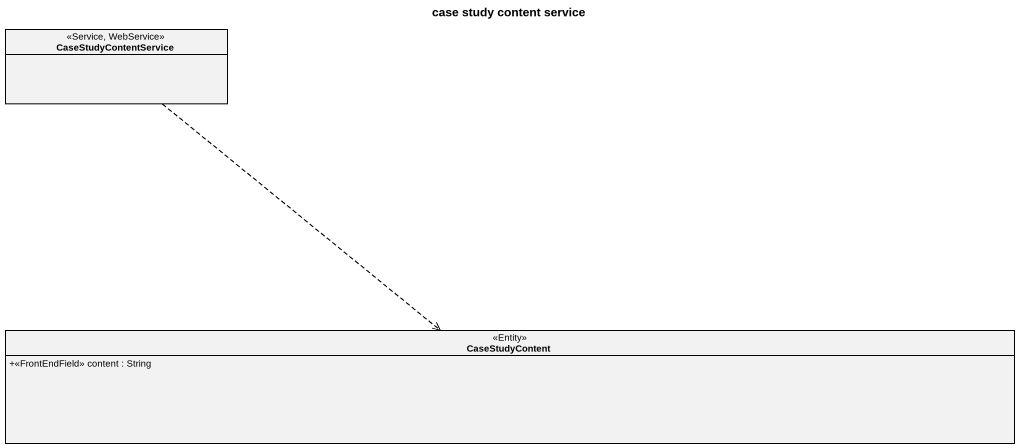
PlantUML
@startuml
title case study content service
hide circle
hide empty members
skinparam classAttributeIconSize 0
class CaseStudyContentService <<Service, WebService>>
class CaseStudyContent <<Entity>> {
  +<<FrontEndField>> content : String
}
CaseStudyContentService ..> CaseStudyContent
@enduml
